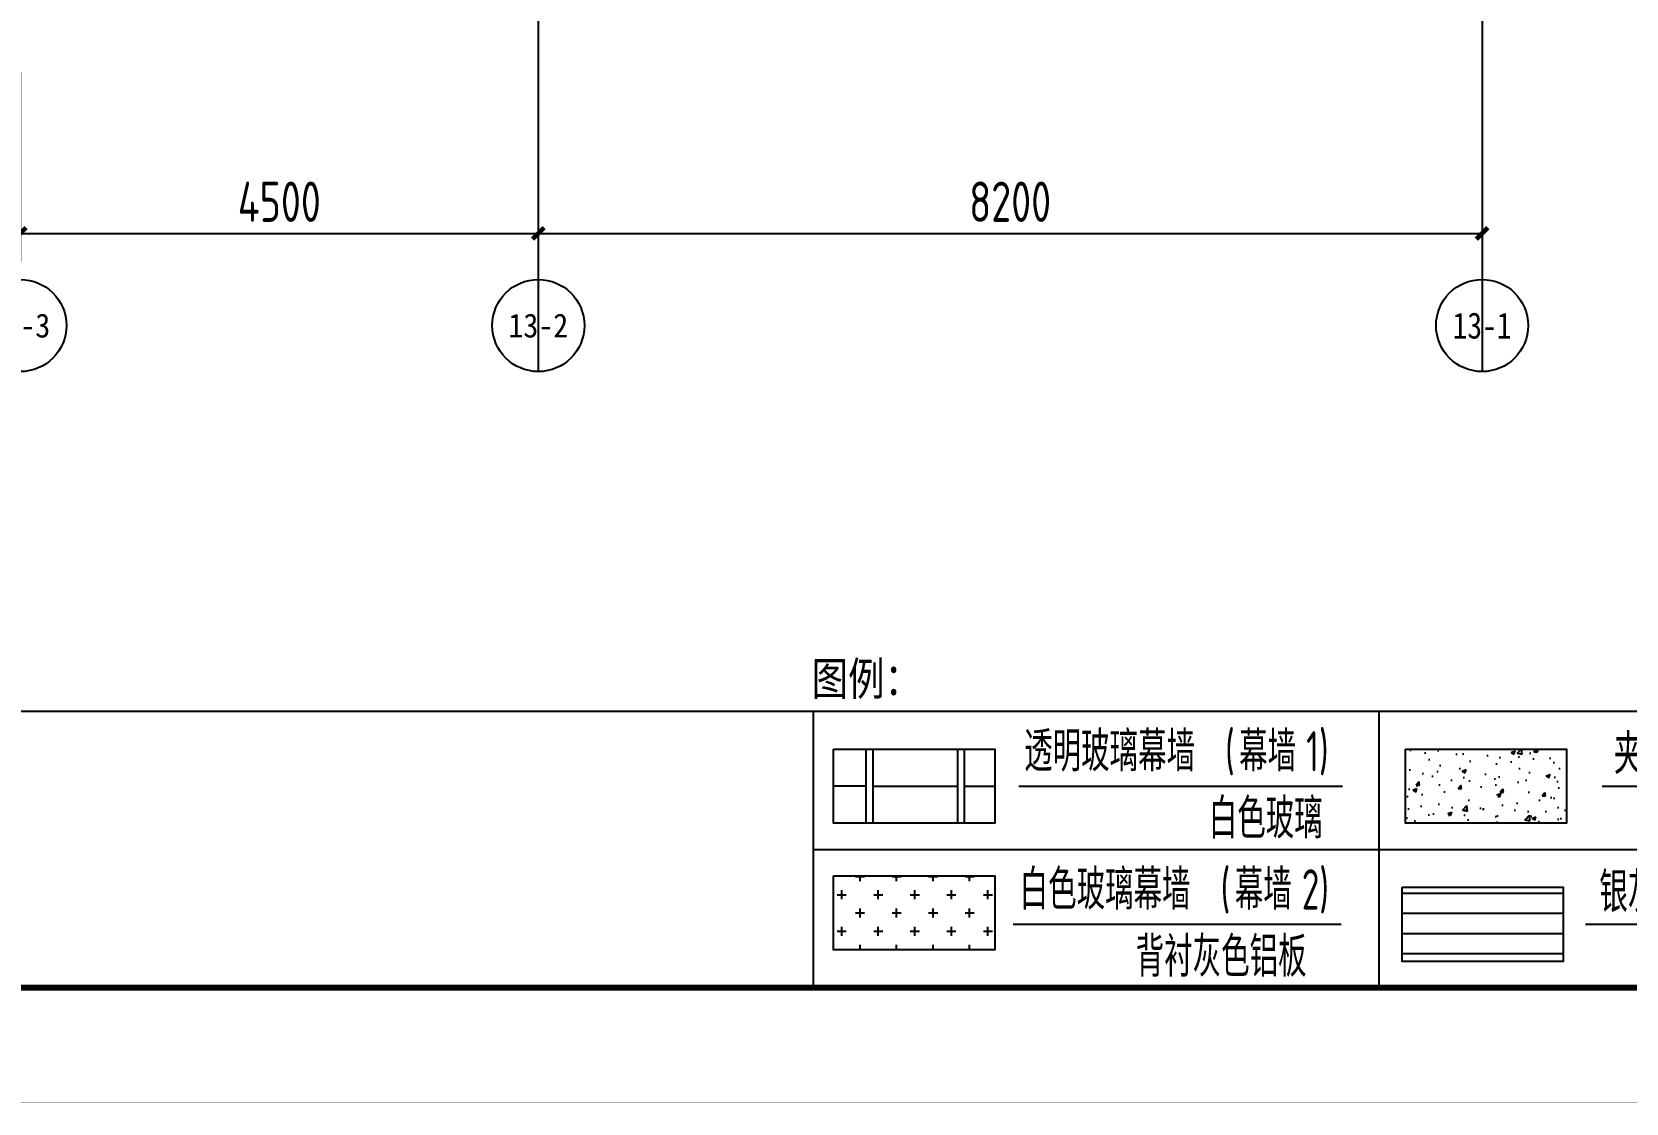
# Model space of a CAD drawing. Extents: x -280168 to 205214, y -148835 to -64913.
# Drawn here: x 46168 to 60020, y -148835 to -139532 of the extents above; entities that cross this region are included whole.
import ezdxf
from ezdxf.enums import TextEntityAlignment as Align

# ---------------------------------------------------------------- set-up
doc = ezdxf.new("R2010")
doc.units = 0
doc.header["$LTSCALE"] = 1000
doc.header["$MEASUREMENT"] = 0
for name, color, linetype in [('01-标注_轴线坐标', 132, 'Continuous'), ('02-TEXT_轴号', 7, 'Continuous'), ('AXIS_TEXT', 7, 'Continuous'), ('X-立面图例$0$01-标注_符号', 200, 'Continuous'), ('X-立面图例$0$02-TEXT_标注', 130, 'Continuous'), ('X-立面图例$0$03-表格_197', 197, 'Continuous'), ('X-立面图例$0$05-填充_156', 156, 'Continuous'), ('X-立面图例$0$05-填充_天正', 26, 'Continuous'), ('X-立面图例$0$A-0-图名图例', 2, 'Continuous'), ('X-立面图例$0$A-C_窗', 140, 'Continuous')]:
    doc.layers.add(name, color=color, linetype=linetype)
doc.layers.add('04-不打印_辅助线', color=165, linetype='Continuous', plot=False)
doc.styles.add('_TCH_AXIS', font='STXIHEI_0.TTF', dxfattribs={"width": 0.75})
doc.styles.add('_TCH_DIM_T3', font='ros1.shx', dxfattribs={"width": 0.85, "bigfont": 'jd.shx'})
doc.styles.add('COMPLEX', font='COMPLEX')
doc.styles.add('X-立面图例$0$_TCH_LABEL', font='ROS1', dxfattribs={"width": 0.75, "bigfont": 'JD'})
doc.styles.add('X-立面图例$0$HT_HWXH', font='STXIHEI_0.TTF', dxfattribs={"width": 0.8})
doc.dimstyles.new('_TCH_ARCH&&100', dxfattribs={"dimtxt": 350, "dimasz": 100, "dimexe": 250, "dimexo": 300, "dimgap": 100, "dimtad": 1, "dimdec": 0, "dimzin": 0, "dimdsep": 46, "dimtxsty": '_TCH_DIM_T3', "dimblk": 'ARCHTICK', "dimcen": 0.09, "dimclrt": 7, "dimazin": 2, "dimtfac": 1, "dimtdec": 0, "dimtix": 1, "dimtmove": 2, "dimatfit": 3, "dimfxl": 0, "dimtolj": 1, "dimtzin": 0, "dimarcsym": 0})

# ---------------------------------------------------------------- blocks, each defined once
blk = doc.blocks.new('图框-A1+1-4')
for points, const_width in [([(0, 0), (1051, 0), (1051, 594), (0, 594)], 0.05), ([(976, 584), (25, 584), (25, 10), (976, 10)], 0.5)]:
    blk.add_lwpolyline(points, close=True, dxfattribs=dict(const_width=const_width))
blk = doc.blocks.new('X-立面图例')
at = {"layer": 'X-立面图例$0$05-填充_156'}
h = blk.add_hatch(dxfattribs=at)
h.set_pattern_fill('CROSS', color=136, scale=100)
h.set_pattern_definition([(0, (-1603.78, -29391.35), (158.75, 158.75), [79.375, -238.125]), (90, (-1564.1, -29431.04), (-158.75, 158.75), [79.375, -238.125])])
h.paths.add_polyline_path([(178, 972), (178, 328), (1578, 328), (1578, 972)])
at = {"layer": 'X-立面图例$0$05-填充_天正'}
h = blk.add_hatch(dxfattribs=at)
h.set_pattern_fill('AR-CONC', color=256, scale=200)
h.set_pattern_definition([(50, (-2384.33, -29491.35), (364.3693, -31.8782), [38.1, -419.1]), (355, (-2384.33, -29491.35), (-70.4857, 382.1133), [30.48, -335.28]), (100.451, (-2353.97, -29494), (293.885, 350.2334), [32.38, -356.18]), (46.1842, (-2384.33, -29389.75), (542.158, -84.0847), [57.15, -628.65]), (96.6356, (-2339.15, -29396.76), (474.8085, 494.851), [48.57, -534.27]), (351.184, (-2384.33, -29389.75), (474.809, 494.85), [45.72, -502.92]), (21, (-2333.53, -29415.15), (303.2298, -204.531), [38.1, -419.1]), (326, (-2333.53, -29415.15), (123.604, 368.376), [30.48, -335.28]), (71.4514, (-2308.26, -29432.2), (426.833, 163.8457), [32.38, -356.18]), (37.5, (-2384.33, -29491.35), (6.1772, 169.1101), [0, -331.216, 0, -340.36, 0, -336.55]), (7.5, (-2384.33, -29491.35), (133.6393, 200.3611), [0, -194.056, 0, -323.596, 0, -128.27]), (327.5, (-2497.62, -29491.35), (271.1812, -11.4575), [0, -127, 0, -396.24, 0, -525.78]), (317.5, (-2548.42, -29491.35), (296.2584, 50.853), [0, -165.1, 0, -263.144, 0, -373.38])])
h.paths.add_polyline_path([(6547, 1428), (6547, 2072), (5147, 2072), (5147, 1428)])
at = {"layer": 'X-立面图例$0$A-C_窗'}
h = blk.add_hatch(dxfattribs=at)
h.set_pattern_fill('ANSI31', color=256, scale=110, angle=135)
h.set_pattern_definition([(180, (-3998.79, -1200), (-4e-14, -174.625), [])])
h.paths.add_polyline_path([(6518, 228), (6518, 872), (5118, 872), (5118, 228)])
at = {"layer": 'X-立面图例$0$01-标注_符号'}
for p, q in [((1787, 1750), (4599, 1750)), ((6856, 1750), (8734, 1750)), ((1740, 550), (4587, 550)), ((6712, 550), (8896, 550))]:
    blk.add_line(p, q, dxfattribs=at)
at = {"layer": 'X-立面图例$0$03-表格_197'}
for p, q in [((0, 2400), (24597, 2400)), ((0, 2400), (0, 0)), ((4915, 2400), (4915, 0)), ((0, 1200), (24597, 1200)), ((0, 0), (24597, 0))]:
    blk.add_line(p, q, dxfattribs=at)
at = {"layer": 'X-立面图例$0$A-C_窗'}
for p, q in [((461, 1428), (461, 2072)), ((521, 1428), (521, 2072)), ((1257, 1428), (1257, 2072)), ((1317, 1428), (1317, 2072)), ((461, 1750), (178, 1750)), ((521, 1750), (1257, 1750)), ((1317, 1750), (1578, 1750))]:
    blk.add_line(p, q, dxfattribs=at)
for points in [[(178, 2072), (1578, 2072), (1578, 1428), (178, 1428)], [(5147, 2072), (6547, 2072), (6547, 1428), (5147, 1428)], [(178, 972), (1578, 972), (1578, 328), (178, 328)], [(5118, 872), (6518, 872), (6518, 228), (5118, 228)]]:
    blk.add_lwpolyline(points, close=True, dxfattribs=at)
at = {"layer": 'X-立面图例$0$02-TEXT_标注', "style": 'X-立面图例$0$_TCH_LABEL', "width": 0.75}
for s, height, p in [('透明玻璃幕墙', 347.3, (1834, 1878)), ('(', 350, (3580, 1878)), ('幕墙', 347.3, (3702, 1878)), ('1)', 350, (4284, 1878)), ('夹层安全玻璃', 347.3, (6957, 1855)), ('白色玻璃', 347.3, (3438, 1295)), ('白色玻璃幕墙', 347.3, (1795, 678)), ('(', 350, (3541, 678)), ('幕墙', 347.3, (3664, 678)), ('2)', 350, (4246, 678)), ('银灰色金属百叶', 347.3, (6831, 655)), ('背衬灰色铝板', 347.3, (2803, 95))]:
    blk.add_text(s, height=height, dxfattribs=at).set_placement(p)
at = {"layer": 'X-立面图例$0$A-0-图名图例', "style": 'X-立面图例$0$HT_HWXH', "width": 0.8}
blk.add_text('图例：', height=290.1, dxfattribs=at).set_placement((-12, 2538))
blk = doc.blocks.new('_AXISO')
blk.add_circle((0, 0), 0.5)
at = {"layer": 'AXIS_TEXT', "style": 'COMPLEX', "width": 1.041667}
blk.add_attdef('A', text='', height=0.56, dxfattribs=at).set_placement((-0.25, -0.28), (0.25, -0.28), align=Align.FIT)
blk = doc.blocks.new('_ArchTick')
at = {"color": 0, "linetype": 'ByBlock', "const_width": 0.4}
blk.add_lwpolyline([(-0.5, -0.5), (0.5, 0.5)], dxfattribs=at)
blk = doc.blocks.new('*D865')
at = {"layer": '01-标注_轴线坐标', "color": 0, "lineweight": -2, "transparency": 16777216}
for p, q in [((50568, -139882), (50568, -141532)), ((58768, -139882), (58768, -141532)), ((50568, -141282), (58768, -141282))]:
    blk.add_line(p, q, dxfattribs=at)
at = {"layer": 'Defpoints', "color": 0, "transparency": 16777216}
for p in [(50568, -139582), (58768, -139582), (58768, -141282)]:
    blk.add_point(p, dxfattribs=at)
at = {"layer": '01-标注_轴线坐标', "color": 0, "lineweight": -2, "transparency": 16777216, "xscale": 100, "yscale": 100, "zscale": 100, "rotation": 180}
blk.add_blockref('_ArchTick', (50568, -141282), dxfattribs=at)
at = {"layer": '01-标注_轴线坐标', "color": 0, "lineweight": -2, "transparency": 16777216, "xscale": 100, "yscale": 100, "zscale": 100}
blk.add_blockref('_ArchTick', (58768, -141282), dxfattribs=at)
at = {"layer": '01-标注_轴线坐标', "color": 7, "transparency": 16777216, "insert": (54668, -141007), "char_height": 350, "attachment_point": 5, "style": '_TCH_DIM_T3'}
blk.add_mtext('\\A1;8200', dxfattribs=at)
blk = doc.blocks.new('*D866')
at = {"layer": '01-标注_轴线坐标', "color": 0, "lineweight": -2, "transparency": 16777216}
for p, q in [((46068, -139882), (46068, -141532)), ((50568, -139882), (50568, -141532)), ((46068, -141282), (50568, -141282))]:
    blk.add_line(p, q, dxfattribs=at)
at = {"layer": 'Defpoints', "color": 0, "transparency": 16777216}
for p in [(46068, -139582), (50568, -139582), (50568, -141282)]:
    blk.add_point(p, dxfattribs=at)
at = {"layer": '01-标注_轴线坐标', "color": 0, "lineweight": -2, "transparency": 16777216, "xscale": 100, "yscale": 100, "zscale": 100, "rotation": 180}
blk.add_blockref('_ArchTick', (46068, -141282), dxfattribs=at)
at = {"layer": '01-标注_轴线坐标', "color": 0, "lineweight": -2, "transparency": 16777216, "xscale": 100, "yscale": 100, "zscale": 100}
blk.add_blockref('_ArchTick', (50568, -141282), dxfattribs=at)
at = {"layer": '01-标注_轴线坐标', "color": 7, "transparency": 16777216, "insert": (48318, -141007), "char_height": 350, "attachment_point": 5, "style": '_TCH_DIM_T3'}
blk.add_mtext('\\A1;4500', dxfattribs=at)

msp = doc.modelspace()

# ---------------------------------------------------------------- linework, layer by layer
at = {"layer": '01-标注_轴线坐标'}
for p, q in [((50568.4, -139782.1), (50568.4, -141682)), ((58768.4, -139782.1), (58768.4, -141682))]:
    msp.add_line(p, q, dxfattribs=at)
at = {"layer": '04-不打印_辅助线'}
for p, q in [((50568.4, -117932.1), (50568.4, -142484.6)), ((58768.4, -117932.1), (58768.4, -142484.6))]:
    msp.add_line(p, q, dxfattribs=at)
msp.add_lwpolyline([(-17547.6, -145432.1), (77552.4, -145432.1), (77552.4, -117932.1), (-17547.6, -117932.1)], close=True, dxfattribs=at)

# ---------------------------------------------------------------- block references
at = {"xscale": 100, "yscale": 100, "zscale": 100}
msp.add_blockref('图框-A1+1-4', (-20047.6, -148832.1), dxfattribs=at)
msp.add_blockref('X-立面图例', (52955.5, -147832.1))
at = {"layer": '01-标注_轴线坐标'}
ref = msp.add_blockref('_AXISO', (46068.4, -142082), dxfattribs=dict(at, xscale=800, yscale=800, zscale=800))
ref.add_attrib('A', '13-3', dxfattribs={"layer": '02-TEXT_轴号', "height": 207.98, "style": '_TCH_AXIS', "width": 1.248746}).set_placement((45808.5, -142186), (46328.4, -142186), align=Align.FIT)
ref = msp.add_blockref('_AXISO', (50568.4, -142082), dxfattribs=dict(at, xscale=800, yscale=800, zscale=800))
ref.add_attrib('A', '13-2', dxfattribs={"layer": '02-TEXT_轴号', "height": 207.98, "style": '_TCH_AXIS', "width": 1.248746}).set_placement((50308.5, -142186), (50828.4, -142186), align=Align.FIT)
ref = msp.add_blockref('_AXISO', (58768.4, -142082), dxfattribs=dict(at, xscale=800, yscale=800, zscale=800))
ref.add_attrib('A', '13-1', dxfattribs={"layer": '02-TEXT_轴号', "height": 227.44, "style": '_TCH_AXIS', "width": 1.123872}).set_placement((58512.6, -142195.7), (59024.3, -142195.7), align=Align.FIT)

# ---------------------------------------------------------------- dimensions: what is measured, and where the dimension line sits
for p1, p2, picture, middle in [((46068.4, -139582.1), (50568.4, -139582.1), '*D866', (48318.4, -141007.1)), ((50568.4, -139582.1), (58768.4, -139582.1), '*D865', (54668.4, -141007.1))]:
    dim = msp.add_aligned_dim(p1=p1, p2=p2, distance=-1700, dimstyle='_TCH_ARCH&&100', dxfattribs=at)
    dim.commit()
    dim.dimension.update_dxf_attribs({"geometry": picture, "text_midpoint": middle})

doc.saveas('drawing.dxf')
